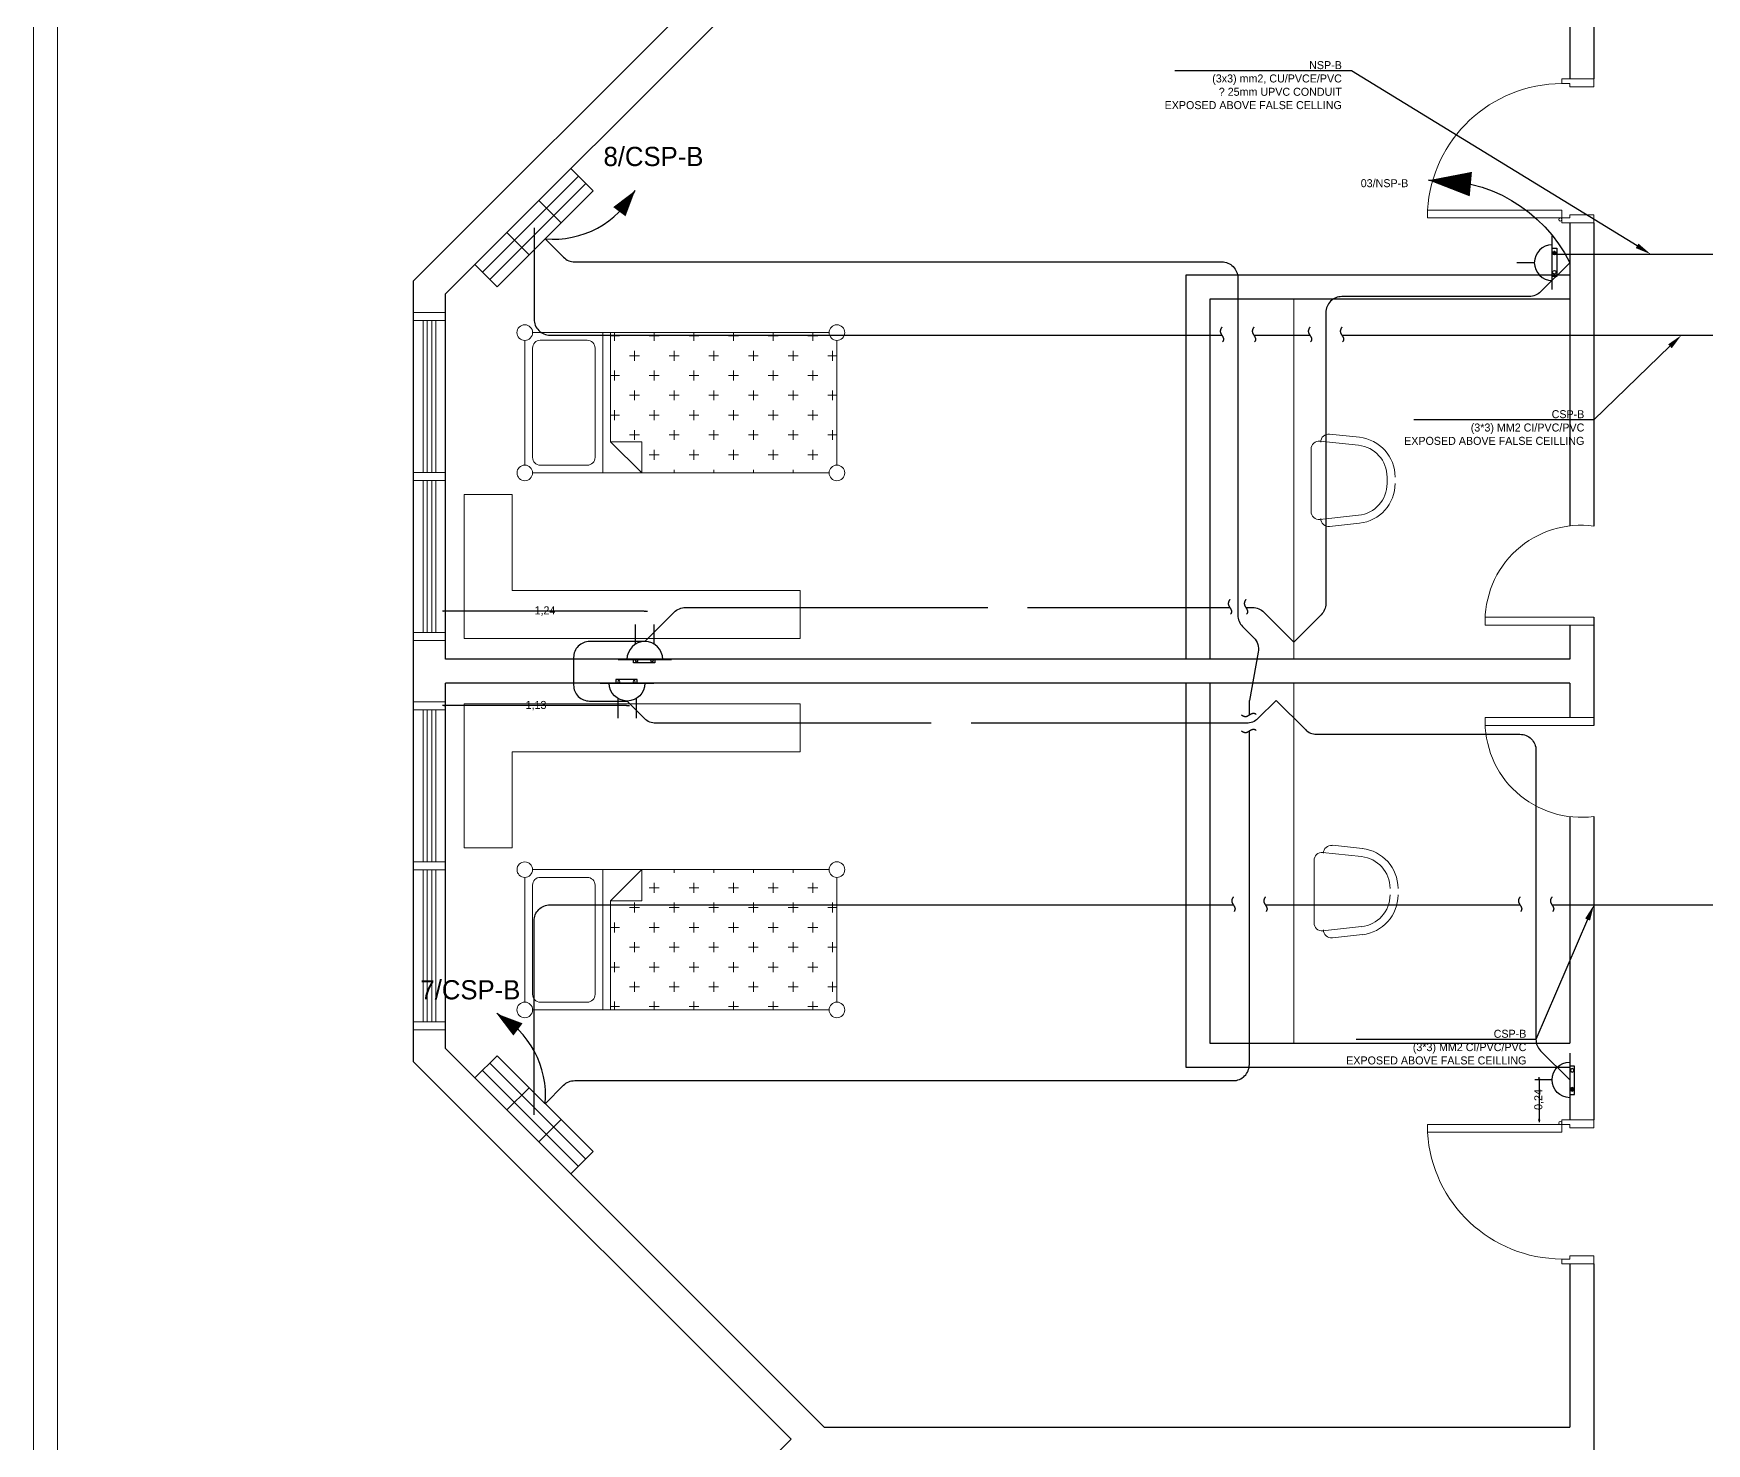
# Model space of a CAD drawing. Extents: x -1451 to 148, y -12854 to 856.
# Drawn here: x 5.32 to 15.78, y 348.57 to 357.39 of the extents above; entities that cross this region are included whole.
import ezdxf
from ezdxf import colors
from ezdxf.entities.mleader import LeaderData, LeaderLine
from ezdxf.enums import TextEntityAlignment as Align
from ezdxf.math import Vec2, Vec3

# ---------------------------------------------------------------- set-up
doc = ezdxf.new("R2010")
doc.units = 0
doc.header["$LTSCALE"] = 0.15
doc.linetypes.add('HIDDEN', pattern=[0.375, 0.25, -0.125])
doc.layers.get('0').update_dxf_attribs({"color": 252})
doc.layers.get('Defpoints').update_dxf_attribs({"color": 252})
for name, color, linetype in [('0 BDH', 252, 'Continuous'), ('0 DISCON', 252, 'Continuous'), ('0 NORMAL WIRING', 252, 'Continuous'), ('0 sockets', 252, 'Continuous'), ('0 TEXTT', 4, 'Continuous'), ('0 UPS WIRING', 252, 'Continuous'), ('0 WIRING 3', 4, 'Continuous'), ('AUTOINCR', 7, 'Continuous'), ('E-SOCK', 2, 'Continuous'), ('TEXT', 3, 'Continuous'), ('WIRING', 4, 'Continuous')]:
    doc.layers.add(name, color=color, linetype=linetype)
for name, color, linetype, lineweight in [('0 DIM', 6, 'Continuous', 5), ('anal', 252, 'Continuous', 20), ('DOOR', 252, 'Continuous', 20), ('FUR', 252, 'Continuous', 9), ('sofa', 252, 'Continuous', 9), ('wall', 252, 'Continuous', 30)]:
    doc.layers.add(name, color=color, linetype=linetype, lineweight=lineweight)
doc.styles.add('SDC-TEXT-ARB', font='sdc-arb.shx')
doc.dimstyles.new('ISO-25', dxfattribs={"dimtxt": 0.05, "dimasz": 0.01, "dimexe": 0, "dimexo": 0, "dimtad": 0, "dimtoh": 1, "dimtxsty": 'Standard', "dimblk": 'CLOSED', "dimcen": 2.5, "dimse1": 1, "dimse2": 1, "dimclrd": 1, "dimadec": 0, "dimazin": 0, "dimtfac": 1, "dimtix": 1, "dimtmove": 1, "dimatfit": 0, "dimfxl": 1, "dimarcsym": 0})
pattern_1 = [(0, (-301.6926, 2.516), (0, 6.985), [5.08, -1.905]), (90, (-301.6926, 2.516), (-6.985, 4e-16), [5.08, -1.905])]

# ---------------------------------------------------------------- blocks, each defined once
blk = doc.blocks.new('D90')
at = {"layer": 'DOOR'}
for points in [[(0.03, 0.2), (0.03, 1.04), (0.078, 1.04), (0.078, 0.2)], [(0.03, 0.2), (0, 0.2), (0, 0), (0.05, 0), (0.05, 0.15), (0.03, 0.15)], [(0.87, 0.2), (0.9, 0.2), (0.9, 0), (0.85, 0), (0.85, 0.15), (0.87, 0.15)]]:
    blk.add_lwpolyline(points, close=True, dxfattribs=at)
blk.add_circle((0.02, 0.21), 0.01, dxfattribs=at)
blk.add_arc((0.025, 0.197), 0.845, 0.2218, 86.3889, dxfattribs=at)
blk = doc.blocks.new('ARCH')
at = {"layer": 'anal'}
for p, q in [((5.325, 326.925), (5.325, 377.4)), ((5.475, 327.075), (5.475, 368.325)), ((7.8, 355.642), (7.7, 355.642)), ((7.8, 355.642), (7.9, 355.642)), ((7.7, 355.592), (7.9, 355.592)), ((7.76, 354.642), (7.76, 355.592)), ((7.785, 354.642), (7.785, 355.592)), ((7.8, 355.592), (7.9, 355.592)), ((7.815, 354.642), (7.815, 355.592)), ((7.84, 354.642), (7.84, 355.592)), ((7.7, 354.642), (7.9, 354.642)), ((7.7, 354.592), (7.9, 354.592)), ((7.76, 353.642), (7.76, 354.592)), ((7.785, 353.642), (7.785, 354.592)), ((7.815, 353.642), (7.815, 354.592)), ((7.84, 353.642), (7.84, 354.592)), ((7.9, 354.642), (7.9, 354.592)), ((7.7, 353.642), (7.9, 353.642)), ((7.8, 353.592), (7.7, 353.592)), ((7.8, 353.642), (7.9, 353.642)), ((7.8, 353.592), (7.9, 353.592)), ((7.8, 353.208), (7.7, 353.208)), ((7.7, 353.158), (7.9, 353.158)), ((7.76, 352.208), (7.76, 353.158)), ((7.785, 352.208), (7.785, 353.158)), ((7.8, 353.208), (7.9, 353.208)), ((7.8, 353.158), (7.9, 353.158)), ((7.815, 352.208), (7.815, 353.158)), ((7.84, 352.208), (7.84, 353.158)), ((7.7, 352.208), (7.9, 352.208)), ((7.9, 352.208), (7.9, 352.158)), ((7.7, 352.158), (7.9, 352.158)), ((7.76, 351.208), (7.76, 352.158)), ((7.785, 351.208), (7.785, 352.158)), ((7.815, 351.208), (7.815, 352.158)), ((7.84, 351.208), (7.84, 352.158)), ((7.7, 351.208), (7.9, 351.208)), ((7.8, 351.158), (7.7, 351.158)), ((7.8, 351.208), (7.9, 351.208)), ((7.8, 351.158), (7.9, 351.158))]:
    blk.add_line(p, q, dxfattribs=at)
at = {"layer": 'FUR'}
for p, q in [((13.2, 355.725), (13.2, 353.475)), ((13.362, 354.839), (13.604, 354.813)), ((13.423, 354.883), (13.61, 354.863)), ((13.308, 354.789), (13.308, 354.398)), ((13.783, 354.574), (13.783, 354.614)), ((8.016, 354.504), (8.316, 354.504)), ((8.016, 353.604), (8.016, 354.504)), ((8.316, 354.504), (8.316, 353.904)), ((13.362, 354.349), (13.604, 354.375)), ((13.423, 354.305), (13.61, 354.325)), ((8.316, 353.904), (10.116, 353.904)), ((10.116, 353.904), (10.116, 353.604)), ((10.116, 353.604), (8.016, 353.604)), ((13.2, 353.325), (13.2, 351.075)), ((8.016, 353.196), (8.016, 352.296)), ((10.116, 353.196), (8.016, 353.196)), ((10.116, 352.896), (10.116, 353.196)), ((8.316, 352.296), (8.316, 352.896)), ((8.316, 352.896), (10.116, 352.896)), ((8.016, 352.296), (8.316, 352.296)), ((13.441, 352.312), (13.628, 352.292)), ((13.326, 352.218), (13.326, 351.827)), ((13.38, 352.268), (13.622, 352.242)), ((13.38, 351.778), (13.622, 351.804)), ((13.441, 351.734), (13.628, 351.754))]:
    blk.add_line(p, q, dxfattribs=at)
for centre, radius, start, end in [((13.358, 354.789), 0.05, 85.0303, 180), ((13.418, 354.833), 0.05, 83.857, 180), ((13.583, 354.614), 0.2, 0, 83.857), ((13.583, 354.614), 0.25, 0, 83.857), ((13.583, 354.574), 0.2, 276.143, 0), ((13.583, 354.574), 0.25, 276.143, 0), ((13.358, 354.398), 0.05, 180, 274.9697), ((13.418, 354.355), 0.05, 180, 276.143), ((13.435, 352.262), 0.05, 83.857, 180), ((13.601, 352.043), 0.25, 0, 83.857), ((13.376, 352.218), 0.05, 85.0303, 180), ((13.601, 352.043), 0.2, 0, 83.857), ((13.601, 352.002), 0.2, 276.143, 0), ((13.601, 352.002), 0.25, 276.143, 0), ((13.376, 351.827), 0.05, 180, 274.9697), ((13.435, 351.784), 0.05, 180, 276.143)]:
    blk.add_arc(centre, radius, start, end, dxfattribs=at)
at = {"layer": 'sofa'}
for p, q in [((8.395, 355.469), (8.395, 354.689)), ((10.296, 355.517), (8.444, 355.517)), ((8.785, 355.469), (8.492, 355.469)), ((8.882, 355.517), (8.882, 354.64)), ((8.931, 355.517), (8.931, 354.835)), ((8.987, 355.496), (8.931, 355.496)), ((8.956, 355.517), (8.956, 355.465)), ((9.235, 355.496), (9.173, 355.496)), ((9.204, 355.517), (9.204, 355.465)), ((9.483, 355.496), (9.421, 355.496)), ((9.452, 355.517), (9.452, 355.465)), ((9.73, 355.496), (9.668, 355.496)), ((9.699, 355.517), (9.699, 355.465)), ((9.978, 355.496), (9.916, 355.496)), ((9.947, 355.517), (9.947, 355.465)), ((10.226, 355.496), (10.164, 355.496)), ((10.195, 355.517), (10.195, 355.465)), ((10.345, 354.689), (10.345, 355.469)), ((8.444, 355.42), (8.444, 354.737)), ((8.834, 355.42), (8.834, 354.737)), ((9.111, 355.372), (9.049, 355.372)), ((9.08, 355.403), (9.08, 355.341)), ((9.359, 355.372), (9.297, 355.372)), ((9.328, 355.403), (9.328, 355.341)), ((9.606, 355.372), (9.545, 355.372)), ((9.576, 355.403), (9.576, 355.341)), ((9.854, 355.372), (9.792, 355.372)), ((9.823, 355.403), (9.823, 355.341)), ((10.102, 355.372), (10.04, 355.372)), ((10.071, 355.403), (10.071, 355.341)), ((10.345, 355.372), (10.288, 355.372)), ((10.318, 355.403), (10.318, 355.341)), ((8.987, 355.249), (8.931, 355.249)), ((8.956, 355.28), (8.956, 355.218)), ((9.235, 355.249), (9.173, 355.249)), ((9.204, 355.28), (9.204, 355.218)), ((9.483, 355.249), (9.421, 355.249)), ((9.452, 355.28), (9.452, 355.218)), ((9.73, 355.249), (9.668, 355.249)), ((9.699, 355.28), (9.699, 355.218)), ((9.978, 355.249), (9.916, 355.249)), ((9.947, 355.28), (9.947, 355.218)), ((10.226, 355.249), (10.164, 355.249)), ((10.195, 355.28), (10.195, 355.218)), ((9.111, 355.125), (9.049, 355.125)), ((9.08, 355.156), (9.08, 355.094)), ((9.359, 355.125), (9.297, 355.125)), ((9.328, 355.156), (9.328, 355.094)), ((9.606, 355.125), (9.545, 355.125)), ((9.576, 355.156), (9.576, 355.094)), ((9.854, 355.125), (9.792, 355.125)), ((9.823, 355.156), (9.823, 355.094)), ((10.102, 355.125), (10.04, 355.125)), ((10.071, 355.156), (10.071, 355.094)), ((10.345, 355.125), (10.288, 355.125)), ((10.318, 355.156), (10.318, 355.094)), ((8.956, 355.032), (8.956, 354.97)), ((9.204, 355.032), (9.204, 354.97)), ((9.452, 355.032), (9.452, 354.97)), ((9.699, 355.032), (9.699, 354.97)), ((9.947, 355.032), (9.947, 354.97)), ((10.195, 355.032), (10.195, 354.97)), ((8.987, 355.001), (8.931, 355.001)), ((9.08, 354.908), (9.08, 354.846)), ((9.235, 355.001), (9.173, 355.001)), ((9.328, 354.908), (9.328, 354.846)), ((9.483, 355.001), (9.421, 355.001)), ((9.576, 354.908), (9.576, 354.846)), ((9.73, 355.001), (9.668, 355.001)), ((9.823, 354.908), (9.823, 354.846)), ((9.978, 355.001), (9.916, 355.001)), ((10.071, 354.908), (10.071, 354.846)), ((10.226, 355.001), (10.164, 355.001)), ((10.318, 354.908), (10.318, 354.846)), ((8.931, 354.835), (9.126, 354.835)), ((9.126, 354.64), (8.931, 354.835)), ((9.111, 354.877), (9.049, 354.877)), ((9.126, 354.835), (9.126, 354.64)), ((9.359, 354.877), (9.297, 354.877)), ((9.606, 354.877), (9.545, 354.877)), ((9.854, 354.877), (9.792, 354.877)), ((10.102, 354.877), (10.04, 354.877)), ((10.345, 354.877), (10.288, 354.877)), ((9.235, 354.753), (9.173, 354.753)), ((9.204, 354.784), (9.204, 354.722)), ((9.483, 354.753), (9.421, 354.753)), ((9.452, 354.784), (9.452, 354.722)), ((9.73, 354.753), (9.668, 354.753)), ((9.699, 354.784), (9.699, 354.722)), ((9.978, 354.753), (9.916, 354.753)), ((9.947, 354.784), (9.947, 354.722)), ((10.226, 354.753), (10.164, 354.753)), ((10.195, 354.784), (10.195, 354.722)), ((8.444, 354.64), (10.296, 354.64)), ((8.492, 354.689), (8.785, 354.689)), ((9.328, 354.66), (9.328, 354.64)), ((9.576, 354.66), (9.576, 354.64)), ((9.823, 354.66), (9.823, 354.64)), ((10.071, 354.66), (10.071, 354.64)), ((15.075, 353.738), (14.396, 353.738)), ((15.075, 353.688), (14.396, 353.688)), ((15.075, 353.112), (14.396, 353.112)), ((15.075, 353.062), (14.396, 353.062)), ((8.395, 351.331), (8.395, 352.111)), ((8.444, 352.16), (10.296, 352.16)), ((8.492, 352.111), (8.785, 352.111)), ((8.882, 351.283), (8.882, 352.16)), ((9.126, 352.16), (8.931, 351.965)), ((9.126, 351.965), (9.126, 352.16)), ((9.328, 352.14), (9.328, 352.16)), ((9.576, 352.14), (9.576, 352.16)), ((9.823, 352.14), (9.823, 352.16)), ((10.071, 352.14), (10.071, 352.16)), ((10.345, 352.111), (10.345, 351.331)), ((8.444, 351.38), (8.444, 352.063)), ((8.834, 351.38), (8.834, 352.063)), ((9.235, 352.047), (9.173, 352.047)), ((9.204, 352.016), (9.204, 352.078)), ((9.483, 352.047), (9.421, 352.047)), ((9.452, 352.016), (9.452, 352.078)), ((9.73, 352.047), (9.668, 352.047)), ((9.699, 352.016), (9.699, 352.078)), ((9.978, 352.047), (9.916, 352.047)), ((9.947, 352.016), (9.947, 352.078)), ((10.226, 352.047), (10.164, 352.047)), ((10.195, 352.016), (10.195, 352.078)), ((8.931, 351.965), (9.126, 351.965)), ((8.931, 351.283), (8.931, 351.965)), ((9.111, 351.923), (9.049, 351.923)), ((9.08, 351.892), (9.08, 351.954)), ((9.359, 351.923), (9.297, 351.923)), ((9.328, 351.892), (9.328, 351.954)), ((9.606, 351.923), (9.545, 351.923)), ((9.576, 351.892), (9.576, 351.954)), ((9.854, 351.923), (9.792, 351.923)), ((9.823, 351.892), (9.823, 351.954)), ((10.102, 351.923), (10.04, 351.923)), ((10.071, 351.892), (10.071, 351.954)), ((10.345, 351.923), (10.288, 351.923)), ((10.318, 351.892), (10.318, 351.954)), ((8.987, 351.799), (8.931, 351.799)), ((8.956, 351.768), (8.956, 351.83)), ((9.235, 351.799), (9.173, 351.799)), ((9.204, 351.768), (9.204, 351.83)), ((9.483, 351.799), (9.421, 351.799)), ((9.452, 351.768), (9.452, 351.83)), ((9.73, 351.799), (9.668, 351.799)), ((9.699, 351.768), (9.699, 351.83)), ((9.978, 351.799), (9.916, 351.799)), ((9.947, 351.768), (9.947, 351.83)), ((10.226, 351.799), (10.164, 351.799)), ((10.195, 351.768), (10.195, 351.83)), ((9.111, 351.675), (9.049, 351.675)), ((9.08, 351.644), (9.08, 351.706)), ((9.359, 351.675), (9.297, 351.675)), ((9.328, 351.644), (9.328, 351.706)), ((9.606, 351.675), (9.545, 351.675)), ((9.576, 351.644), (9.576, 351.706)), ((9.854, 351.675), (9.792, 351.675)), ((9.823, 351.644), (9.823, 351.706)), ((10.102, 351.675), (10.04, 351.675)), ((10.071, 351.644), (10.071, 351.706)), ((10.345, 351.675), (10.288, 351.675)), ((10.318, 351.644), (10.318, 351.706)), ((8.956, 351.52), (8.956, 351.582)), ((9.204, 351.52), (9.204, 351.582)), ((9.452, 351.52), (9.452, 351.582)), ((9.699, 351.52), (9.699, 351.582)), ((9.947, 351.52), (9.947, 351.582)), ((10.195, 351.52), (10.195, 351.582)), ((8.987, 351.551), (8.931, 351.551)), ((9.08, 351.397), (9.08, 351.459)), ((9.235, 351.551), (9.173, 351.551)), ((9.328, 351.397), (9.328, 351.459)), ((9.483, 351.551), (9.421, 351.551)), ((9.576, 351.397), (9.576, 351.459)), ((9.73, 351.551), (9.668, 351.551)), ((9.823, 351.397), (9.823, 351.459)), ((9.978, 351.551), (9.916, 351.551)), ((10.071, 351.397), (10.071, 351.459)), ((10.226, 351.551), (10.164, 351.551)), ((10.318, 351.397), (10.318, 351.459)), ((9.111, 351.428), (9.049, 351.428)), ((9.359, 351.428), (9.297, 351.428)), ((9.606, 351.428), (9.545, 351.428)), ((9.854, 351.428), (9.792, 351.428)), ((10.102, 351.428), (10.04, 351.428)), ((10.345, 351.428), (10.288, 351.428)), ((10.296, 351.283), (8.444, 351.283)), ((8.785, 351.331), (8.492, 351.331)), ((8.987, 351.304), (8.931, 351.304)), ((8.956, 351.283), (8.956, 351.335)), ((9.235, 351.304), (9.173, 351.304)), ((9.204, 351.283), (9.204, 351.335)), ((9.483, 351.304), (9.421, 351.304)), ((9.452, 351.283), (9.452, 351.335)), ((9.73, 351.304), (9.668, 351.304)), ((9.699, 351.283), (9.699, 351.335)), ((9.978, 351.304), (9.916, 351.304)), ((9.947, 351.283), (9.947, 351.335)), ((10.226, 351.304), (10.164, 351.304)), ((10.195, 351.283), (10.195, 351.335))]:
    blk.add_line(p, q, dxfattribs=at)
for centre, radius in [((8.395, 355.517), 0.0488), ((10.345, 355.517), 0.0488), ((8.395, 354.64), 0.0487), ((10.345, 354.64), 0.0488), ((8.395, 352.16), 0.0487), ((10.345, 352.16), 0.0488), ((8.395, 351.283), 0.0488), ((10.345, 351.283), 0.0488)]:
    blk.add_circle(centre, radius, dxfattribs=at)
for centre, radius, start, end in [((8.492, 355.42), 0.0488, 90, 180), ((8.785, 355.42), 0.0488, 0, 90), ((8.492, 354.737), 0.0488, 180, 270), ((8.785, 354.737), 0.0488, 270, 0), ((14.995, 353.713), 0.6, 82.3461, 182.388), ((14.995, 353.087), 0.6, 177.612, 277.6539), ((8.492, 352.063), 0.0488, 90, 180), ((8.785, 352.063), 0.0488, 0, 90), ((8.492, 351.38), 0.0488, 180, 270), ((8.785, 351.38), 0.0488, 270, 0)]:
    blk.add_arc(centre, radius, start, end, dxfattribs=at)
at = {"layer": 'wall'}
for p, q in [((15.075, 360.675), (15.075, 357.104)), ((7.7, 355.841), (10.059, 358.2)), ((7.9, 355.759), (10.266, 358.125)), ((14.925, 358.125), (14.925, 357.104)), ((14.925, 356.204), (14.925, 354.309)), ((15.075, 356.204), (15.075, 354.307)), ((14.925, 355.875), (12.525, 355.875)), ((12.525, 355.875), (12.525, 353.475)), ((7.7, 350.959), (7.7, 355.841)), ((7.9, 353.475), (7.9, 355.759)), ((14.925, 355.725), (12.675, 355.725)), ((12.675, 355.725), (12.675, 353.475)), ((14.925, 353.688), (14.925, 353.475)), ((15.075, 353.738), (15.075, 353.062)), ((14.925, 353.475), (7.9, 353.475)), ((7.9, 351.041), (7.9, 353.325)), ((14.925, 353.325), (7.9, 353.325)), ((12.525, 353.325), (12.525, 350.925)), ((12.675, 353.325), (12.675, 351.075)), ((14.925, 353.325), (14.925, 353.112)), ((14.925, 352.491), (14.925, 351.075)), ((15.075, 352.493), (15.075, 350.596)), ((10.266, 348.675), (7.9, 351.041)), ((12.675, 351.075), (14.925, 351.075)), ((10.059, 348.6), (7.7, 350.959)), ((12.525, 350.925), (14.925, 350.925)), ((14.925, 350.925), (14.925, 350.596)), ((14.925, 349.696), (14.925, 348.675)), ((15.075, 349.696), (15.075, 343.976)), ((10.266, 348.675), (14.925, 348.675)), ((7.7, 346.241), (10.059, 348.6))]:
    blk.add_line(p, q, dxfattribs=at)
at = {"layer": 'DOOR', "rotation": 90}
blk.add_blockref('D90', (15.075, 356.204), dxfattribs=at)
at = {"layer": 'DOOR', "xscale": -1, "rotation": 90}
blk.add_blockref('D90', (15.075, 350.596), dxfattribs=at)
blk = doc.blocks.new('s')
at = {"layer": '0 BDH', "linetype": 'ByBlock'}
h = blk.add_hatch(dxfattribs=at)
h.set_pattern_fill('ANGLE', color=2)
h.set_pattern_definition([(0, (-147.759, -393.318), (0, 6.985), [5.08, -1.905]), (90, (-147.759, -393.318), (-6.985, 4e-16), [5.08, -1.905])])
h.paths.add_polyline_path([(0.073, 0.002, 1), (0.054, 0.002, 1)])
at = {"layer": '0 BDH', "color": 6, "linetype": 'ByBlock'}
blk.add_lwpolyline([(-0.089, 0.015), (0.089, 0.015), (0.089, -0.015), (-0.089, -0.015)], close=True, dxfattribs=at)
for centre in [(-0.064, 0.002), (0.064, 0.002)]:
    blk.add_circle(centre, 0.00918, dxfattribs=at)
blk = doc.blocks.new('*U276')
at = {"layer": 'E-SOCK'}
for p, q in [((-0.077, -0.021), (-0.077, 0.142)), ((0.077, -0.021), (0.077, 0.142)), ((-0.223, -0.149), (0.223, -0.149))]:
    blk.add_line(p, q, dxfattribs=at)
blk.add_arc((0, -0.149), 0.149, 0, 180, dxfattribs=at)
at = {"layer": '0 BDH', "color": 6, "linetype": 'ByBlock'}
blk.add_blockref('s', (-0.005, -0.163), dxfattribs=at)
blk = doc.blocks.new('BHU')
at = {"layer": '0 UPS WIRING', "linetype": 'ByBlock'}
h = blk.add_hatch(dxfattribs=at)
h.set_pattern_fill('ANGLE', color=2)
h.set_pattern_definition([(0, (-191.761, -360.1), (0, 6.985), [5.08, -1.905]), (90, (-191.761, -360.1), (-6.985, 4e-16), [5.08, -1.905])])
h.paths.add_polyline_path([(-0.424, 0), (-0.424, -0.066), (-0.141, -0.066), (-0.141, 0)])
h.paths.add_polyline_path([(0.141, 0), (0.141, -0.066), (0.424, -0.066), (0.424, 0)])
h.paths.add_polyline_path([(-0.141, -0.131), (-0.141, -0.197), (0.141, -0.197), (0.141, -0.131)])
at = {"layer": '0 UPS WIRING', "color": 2, "linetype": 'ByBlock'}
for p, q in [((-0.424, -0.197), (-0.424, 0)), ((-0.141, -0.197), (-0.141, 0)), ((0.141, -0.197), (0.141, 0)), ((0.424, -0.197), (0.424, 0)), ((-0.424, 0), (0.424, 0)), ((-0.424, -0.066), (0.424, -0.066)), ((-0.424, -0.131), (0.424, -0.131)), ((-0.424, -0.197), (0.424, -0.197))]:
    blk.add_line(p, q, dxfattribs=at)
blk.add_lwpolyline([(-0.424, 0), (0.424, 0), (0.424, -0.197), (-0.424, -0.197)], close=True, dxfattribs=at)
blk = doc.blocks.new('*U292')
at = {"linetype": 'ByBlock'}
h = blk.add_hatch(dxfattribs=at)
h.set_pattern_fill('ANGLE', color=2)
h.set_pattern_definition(pattern_1)
h.paths.add_polyline_path([(87, -25, 1), (127, -25, 1)])
at = {"color": 6, "linetype": 'ByBlock'}
blk.add_lwpolyline([(-154, 0), (164, 0), (164, -52), (-154, -52)], close=True, dxfattribs=at)
for centre in [(-107, -25), (107, -25)]:
    blk.add_circle(centre, 20.1, dxfattribs=at)
at = {"layer": 'E-SOCK'}
for p, q in [((0, 200), (0, 395)), ((-300, 0), (300, 0))]:
    blk.add_line(p, q, dxfattribs=at)
blk.add_arc((0, 0), 200, 0, 180, dxfattribs=at)
blk = doc.blocks.new('*U294')
at = {"linetype": 'ByBlock'}
h = blk.add_hatch(dxfattribs=at)
h.set_pattern_fill('ANGLE', color=2)
h.set_pattern_definition(pattern_1)
h.paths.add_polyline_path([(87, -25, 1), (127, -25, 1)])
at = {"color": 6, "linetype": 'ByBlock'}
blk.add_lwpolyline([(-154, 0), (164, 0), (164, -52), (-154, -52)], close=True, dxfattribs=at)
for centre in [(-107, -25), (107, -25)]:
    blk.add_circle(centre, 20.1, dxfattribs=at)
at = {"layer": 'E-SOCK'}
for p, q in [((0, 200), (0, 395)), ((-300, 0), (300, 0))]:
    blk.add_line(p, q, dxfattribs=at)
blk.add_arc((0, 0), 200, 0, 180, dxfattribs=at)
blk = doc.blocks.new('endtick', base_point=(-3267.27, -69559.4))
at = {"layer": 'WIRING', "color": 2, "linetype": 'HIDDEN'}
blk.add_spline([(-3267.27, -69509.4), (-3276.985, -69534.4), (-3267.27, -69559.4), (-3256.425, -69584.4), (-3267.27, -69609.4)], degree=3, dxfattribs=at)
blk = doc.blocks.new('*U64')
at = {"transparency": 33554687}
blk.add_line((-558.4, 70.7), (-626.2, 129.6), dxfattribs=at)
blk.add_lwpolyline([(-626.2, 129.6, 0, 96, 0), (-492.9, 30.1, 96, 96, 0)], format="xyseb", dxfattribs=at)
at = {"ltscale": 0.2, "transparency": 33554687}
blk.add_arc((-214.3, 542.2), 583, 225.05092, 291.56782, dxfattribs=at)
blk = doc.blocks.new('N')
at = {"layer": 'TEXT', "transparency": 33554687, "xscale": -0.0016, "yscale": 0.0016, "zscale": 0.0016, "rotation": 68.01807446485657}
blk.add_blockref('*U64', (0, 0), dxfattribs=at)
blk = doc.blocks.new('U')
at = {"color": 2, "transparency": 33554687}
blk.add_line((0.203, 0.525), (0.184, 0.612), dxfattribs=at)
blk.add_lwpolyline([(0.184, 0.612, 0, 0.096, 0), (0.208, 0.448, 0.096, 0.096, 0)], format="xyseb", dxfattribs=at)
at = {"color": 2, "ltscale": 0.2, "transparency": 33554687}
blk.add_arc((-0.375, 0.446), 0.583, 310.035, 16.5519, dxfattribs=at)
blk = doc.blocks.new('_Closed')
at = {"color": 0, "linetype": 'ByBlock', "lineweight": -2}
for p, q in [((-1, 0.2), (0, 0)), ((-1, 0.2), (-1, -0.2)), ((0, 0), (-1, -0.2)), ((0, 0), (-1, 0))]:
    blk.add_line(p, q, dxfattribs=at)
blk = doc.blocks.new('*D414')
at = {"layer": '0 DIM', "color": 1, "linetype": 'ByBlock', "lineweight": -2, "transparency": 16777216}
for p, q in [((7.89, 353.776), (7.88, 353.776)), ((9.141, 353.776), (7.9, 353.776)), ((9.151, 353.776), (9.161, 353.776))]:
    blk.add_line(p, q, dxfattribs=at)
at = {"layer": 'Defpoints', "color": 0, "linetype": 'ByBlock', "transparency": 16777216}
for p in [(7.9, 353.776), (7.9, 353.475), (9.141, 353.453)]:
    blk.add_point(p, dxfattribs=at)
at = {"layer": '0 DIM', "color": 1, "linetype": 'ByBlock', "lineweight": -2, "transparency": 16777216, "xscale": 0.01, "yscale": 0.01, "zscale": 0.01}
blk.add_blockref('_Closed', (7.9, 353.776), dxfattribs=at)
at = {"layer": '0 DIM', "color": 1, "linetype": 'ByBlock', "lineweight": -2, "transparency": 16777216, "xscale": 0.01, "yscale": 0.01, "zscale": 0.01, "rotation": 180}
blk.add_blockref('_Closed', (9.141, 353.776), dxfattribs=at)
at = {"layer": '0 DIM', "color": 0, "linetype": 'ByBlock', "transparency": 16777216, "insert": (8.521, 353.776), "char_height": 0.05, "attachment_point": 5}
blk.add_mtext('1,24', dxfattribs=at)
blk = doc.blocks.new('*D415')
at = {"layer": '0 DIM', "color": 1, "linetype": 'ByBlock', "lineweight": -2, "transparency": 16777216}
for p, q in [((7.89, 353.185), (7.88, 353.185)), ((9.03, 353.185), (7.9, 353.185)), ((9.04, 353.185), (9.05, 353.185))]:
    blk.add_line(p, q, dxfattribs=at)
at = {"layer": 'Defpoints', "color": 0, "linetype": 'ByBlock', "transparency": 16777216}
for p in [(7.9, 353.325), (9.03, 353.325), (7.9, 353.185)]:
    blk.add_point(p, dxfattribs=at)
at = {"layer": '0 DIM', "color": 1, "linetype": 'ByBlock', "lineweight": -2, "transparency": 16777216, "xscale": 0.01, "yscale": 0.01, "zscale": 0.01}
blk.add_blockref('_Closed', (7.9, 353.185), dxfattribs=at)
at = {"layer": '0 DIM', "color": 1, "linetype": 'ByBlock', "lineweight": -2, "transparency": 16777216, "xscale": 0.01, "yscale": 0.01, "zscale": 0.01, "rotation": 180}
blk.add_blockref('_Closed', (9.03, 353.185), dxfattribs=at)
at = {"layer": '0 DIM', "color": 0, "linetype": 'ByBlock', "transparency": 16777216, "insert": (8.465, 353.185), "char_height": 0.05, "attachment_point": 5}
blk.add_mtext('1,13', dxfattribs=at)
blk = doc.blocks.new('*D417')
at = {"layer": '0 DIM', "color": 1, "linetype": 'ByBlock', "lineweight": -2, "transparency": 16777216}
for p, q in [((14.732, 350.853), (14.732, 350.863)), ((14.732, 350.843), (14.732, 350.602)), ((14.732, 350.592), (14.732, 350.582))]:
    blk.add_line(p, q, dxfattribs=at)
at = {"layer": 'Defpoints', "color": 0, "linetype": 'ByBlock', "transparency": 16777216}
for p in [(14.939, 350.843), (14.732, 350.602), (14.939, 350.602)]:
    blk.add_point(p, dxfattribs=at)
at = {"layer": '0 DIM', "color": 1, "linetype": 'ByBlock', "lineweight": -2, "transparency": 16777216, "xscale": 0.01, "yscale": 0.01, "zscale": 0.01}
for p, rotation in [((14.732, 350.843), 270), ((14.732, 350.602), 90)]:
    blk.add_blockref('_Closed', p, dxfattribs=dict(at, rotation=rotation))
at = {"layer": '0 DIM', "color": 0, "linetype": 'ByBlock', "transparency": 16777216, "insert": (14.732, 350.723), "char_height": 0.05, "attachment_point": 5, "rotation": 90}
blk.add_mtext('0,24', dxfattribs=at)

msp = doc.modelspace()

# ---------------------------------------------------------------- linework, layer by layer
at = {"layer": '0 NORMAL WIRING', "color": 3}
for points in [[(14.925, 355.954), (14.742, 355.772, -0.198912), (14.671, 355.742), (13.5, 355.742, 0.414214), (13.4, 355.642), (13.4, 353.823, -0.198912), (13.371, 353.753), (13.2, 353.582)], [(9.145, 353.586), (9.328, 353.769, -0.198912), (9.399, 353.799), (11.289, 353.799)], [(12.9, 353.799), (12.942, 353.799, -0.198912), (13.013, 353.769), (13.2, 353.582)], [(10.935, 353.075), (9.214, 353.075, -0.198912), (9.143, 353.104), (9.034, 353.214)], [(13.089, 353.218), (12.975, 353.104, -0.198912), (12.904, 353.075), (11.183, 353.075)], [(13.089, 353.218), (13.272, 353.035, 0.198912), (13.342, 353.006), (14.613, 353.006, -0.414214), (14.713, 352.906), (14.713, 351.099, 0.198912), (14.742, 351.028), (14.925, 350.846)]]:
    msp.add_lwpolyline(points, format="xyb", dxfattribs=at)
msp.add_lwpolyline([(11.536, 353.799), (12.8, 353.799)], dxfattribs=at)
at = {"layer": '0 NORMAL WIRING', "color": 2, "linetype": 'ByBlock'}
msp.add_lwpolyline([(9.145, 353.586), (8.8, 353.586, 0.414214), (8.7, 353.486), (8.7, 353.314, 0.414214), (8.8, 353.214), (9.034, 353.214)], format="xyb", dxfattribs=at)
at = {"layer": '0 sockets', "color": 6, "linetype": 'ByBlock'}
for points in [[(8.453, 356.172), (8.453, 355.601, 0.414214), (8.553, 355.501), (12.75, 355.501)], [(8.453, 350.628), (8.453, 351.84, -0.414214), (8.553, 351.94), (12.822, 351.94)]]:
    msp.add_lwpolyline(points, format="xyb", dxfattribs=at)
at = {"layer": '0 sockets', "color": 1, "linetype": 'ByBlock'}
msp.add_lwpolyline([(14.827, 356.007), (16.032, 356.007)], dxfattribs=at)
at = {"layer": '0 sockets', "color": 6, "linetype": 'ByBlock'}
for points in [[(12.95, 355.501), (13.3, 355.501)], [(13.5, 355.501), (16.885, 355.501)], [(13.022, 351.94), (14.613, 351.94)], [(14.813, 351.94), (16.885, 351.94)]]:
    msp.add_lwpolyline(points, dxfattribs=at)
at = {"layer": '0 UPS WIRING', "color": 2, "linetype": 'ByBlock'}
for points in [[(8.383, 356.242), (8.383, 356.242)], [(12.922, 353.127), (12.922, 353.218)], [(8.383, 350.558), (8.383, 350.558)]]:
    msp.add_lwpolyline(points, dxfattribs=at)
for points in [[(8.522, 356.103), (8.637, 355.988, 0.198912), (8.707, 355.959), (12.75, 355.959, -0.414214), (12.85, 355.859), (12.85, 353.751, 0.198912), (12.879, 353.68), (12.95, 353.609, -0.247132), (12.978, 353.52), (12.922, 353.218)], [(8.522, 350.697), (8.637, 350.812, -0.198912), (8.707, 350.841), (12.822, 350.841, 0.414214), (12.922, 350.941), (12.922, 353.027)]]:
    msp.add_lwpolyline(points, format="xyb", dxfattribs=at)

# ---------------------------------------------------------------- block references
at = {"layer": '0 BDH', "color": 6, "linetype": 'ByBlock'}
for name, p, rotation in [('N', (14.925, 355.954), 70.05021049417006), ('U', (8.522, 356.103), 314.9999999999748), ('U', (8.522, 350.697), 45.00000000002827)]:
    msp.add_blockref(name, p, dxfattribs=dict(at, rotation=rotation))
at = {"layer": '0 BDH', "color": 2, "linetype": 'ByBlock', "rotation": 45.000000000003}
msp.add_blockref('BHU', (8.383, 356.242), dxfattribs=at)
at = {"layer": '0 BDH', "color": 2, "linetype": 'ByBlock', "xscale": -1, "zscale": -1, "rotation": 134.9999999999969}
msp.add_blockref('BHU', (8.383, 350.558), dxfattribs=at)
at = {"layer": '0 DISCON', "color": 6, "linetype": 'ByBlock', "xscale": 0.001, "yscale": 0.001, "zscale": 0.001}
for p in [(12.8, 353.799), (12.9, 353.799)]:
    msp.add_blockref('endtick', p, dxfattribs=at)
for p, rotation in [((12.922, 353.127), 90), ((12.922, 353.027), 90.00000000000006)]:
    msp.add_blockref('endtick', p, dxfattribs=dict(at, rotation=rotation))
at = {"layer": '0 NORMAL WIRING', "color": 3, "xscale": 0.0005570000000000001, "yscale": 0.0005570000000000001, "zscale": 0.0005570000000000001, "rotation": 90}
msp.add_blockref('*U294', (14.814, 355.954), dxfattribs=at)
at = {"layer": '0 sockets', "color": 3}
msp.add_blockref('ARCH', (0, 0), dxfattribs=at)
at = {"layer": '0 sockets', "color": 3, "xscale": 0.75, "yscale": 0.75, "zscale": 0.75}
msp.add_blockref('*U276', (9.145, 353.586), dxfattribs=at)
at = {"layer": '0 sockets', "color": 3}
for name, p, xscale, yscale, zscale, rotation in [('*U276', (9.034, 353.214), -0.75, 0.75, 0.75, 180), ('*U292', (14.925, 350.846), -0.0005570000000000001, 0.0005570000000000001, -0.0005570000000000001, 90)]:
    msp.add_blockref(name, p, dxfattribs=dict(at, xscale=xscale, yscale=yscale, zscale=zscale, rotation=rotation))
at = {"layer": '0 WIRING 3', "color": 6, "linetype": 'ByBlock', "xscale": 0.001, "yscale": 0.001, "zscale": 0.001}
for p in [(12.75, 355.501), (12.95, 355.501), (13.3, 355.501), (13.5, 355.501), (12.822, 351.94), (13.022, 351.94), (14.613, 351.94), (14.813, 351.94)]:
    msp.add_blockref('endtick', p, dxfattribs=at)

# ---------------------------------------------------------------- texts
at = {"layer": '0 BDH', "color": 6, "linetype": 'ByBlock', "style": 'SDC-TEXT-ARB'}
for s, p in [('8/CSP-B', (9.199, 356.618)), ('7/CSP-B', (8.055, 351.409))]:
    msp.add_text(s, height=0.12, dxfattribs=at).set_placement(p, align=Align.MIDDLE_CENTER)
at = {"layer": 'AUTOINCR', "color": 1, "linetype": 'ByBlock'}
msp.add_text('03/NSP-B', height=0.05, dxfattribs=at).set_placement((13.618, 356.411), align=Align.BOTTOM_LEFT)

# ---------------------------------------------------------------- dimensions: what is measured, and where the dimension line sits
at = {"layer": '0 DIM', "color": 6, "linetype": 'ByBlock'}
for base, p1, p2, picture, middle in [((7.9, 353.776), (9.141, 353.453), (7.9, 353.475), '*D414', (8.521, 353.776)), ((7.9, 353.185), (9.03, 353.325), (7.9, 353.325), '*D415', (8.465, 353.185))]:
    dim = msp.add_linear_dim(base=base, p1=p1, p2=p2, dimstyle='ISO-25', dxfattribs=at)
    dim.commit()
    dim.dimension.update_dxf_attribs({"geometry": picture, "text_midpoint": middle})
dim = msp.add_linear_dim(base=(14.732, 350.602), p1=(14.939, 350.843), p2=(14.939, 350.602), angle=90, dimstyle='ISO-25', dxfattribs=at)
dim.commit()
dim.dimension.update_dxf_attribs({"geometry": '*D417', "text_midpoint": (14.732, 350.723)})

# ---------------------------------------------------------------- leaders
at = {"layer": '0 TEXTT', "color": 1, "linetype": 'ByBlock'}
ml = msp.add_multileader_mtext('Standard', dxfattribs=at)
ml.set_content('NSP-B \\P(3x3) mm2, CU/PVCE/PVC\\P? 25mm UPVC CONDUIT\\PEXPOSED ABOVE FALSE CELLING', color=6)
ml.set_leader_properties(color=4)
ml.build(insert=Vec2(0, 0))
ml.multileader.update_dxf_attribs({"text_right_attachment_type": 6, "dogleg_length": 0.05, "arrow_head_size": 0.1})
ctx = ml.context
ctx.base_point, ctx.char_height, ctx.arrow_head_size, ctx.landing_gap_size = Vec3(12.157, 357.189), 0.05, 0.1, 0.01
ctx.right_attachment, ctx.text_align_type = 6, 2
notes = []
notes.append((ctx, [(0, (1, 1, 0), (13.56, 357.154), (-1, 0), 0.05, [(0, [(15.43, 356.007)], 0, [])])]))
ctx.mtext.insert, ctx.mtext.width, ctx.mtext.alignment, ctx.mtext.flow_direction = Vec3(13.5, 357.214), 6.216, 3, 5
at = {"layer": '0 TEXTT', "color": 6, "linetype": 'ByBlock'}
ml = msp.add_multileader_mtext('Standard', dxfattribs=at)
ml.set_content('{\\C2;CSP-B\\P(3*3) MM2 CI/PVC/PVC\\PEXPOSED ABOVE FALSE CEILLING}', color=6)
ml.set_leader_properties(color=4)
ml.build(insert=Vec2(0, 0))
ml.multileader.update_dxf_attribs({"text_right_attachment_type": 6, "dogleg_length": 0.05, "arrow_head_size": 0.1})
ctx = ml.context
ctx.base_point, ctx.char_height, ctx.arrow_head_size, ctx.landing_gap_size = Vec3(13.638, 355.007), 0.05, 0.1, 0.01
ctx.right_attachment, ctx.text_align_type = 6, 2
notes.append((ctx, [(0, (1, 1, 0), (15.075, 354.972), (-1, 0), 0.05, [(0, [(15.622, 355.501)], 0, [])])]))
ctx.mtext.insert, ctx.mtext.width, ctx.mtext.alignment, ctx.mtext.flow_direction = Vec3(15.015, 355.032), 2.66233, 3, 5
ml = msp.add_multileader_mtext('Standard', dxfattribs=at)
ml.set_content('{\\C2;CSP-B\\P(3*3) MM2 CI/PVC/PVC\\PEXPOSED ABOVE FALSE CEILLING}', color=6)
ml.set_leader_properties(color=4)
ml.build(insert=Vec2(0, 0))
ml.multileader.update_dxf_attribs({"text_right_attachment_type": 6, "dogleg_length": 0.05, "arrow_head_size": 0.1})
ctx = ml.context
ctx.base_point, ctx.char_height, ctx.arrow_head_size, ctx.landing_gap_size = Vec3(13.276, 351.134), 0.05, 0.1, 0.01
ctx.right_attachment, ctx.text_align_type = 6, 2
notes.append((ctx, [(0, (1, 1, 0), (14.713, 351.099), (-1, 0), 0.05, [(0, [(15.075, 351.94)], 0, [])])]))
ctx.mtext.insert, ctx.mtext.width, ctx.mtext.alignment, ctx.mtext.flow_direction = Vec3(14.653, 351.159), 2.66233, 3, 5
at = {"layer": '0 TEXTT', "color": 1, "linetype": 'ByBlock'}
ml = msp.add_multileader_mtext('Standard', dxfattribs=at)
ml.set_content('NSP-B \\P(3x3) mm2, CU/PVCE/PVC\\P? 25mm UPVC CONDUIT\\PEXPOSED ABOVE FALSE CELLING', color=6)
ml.set_leader_properties(color=4)
ml.build(insert=Vec2(0, 0))
ml.multileader.update_dxf_attribs({"text_right_attachment_type": 6, "dogleg_length": 0.05, "arrow_head_size": 0.1})
ctx = ml.context
ctx.base_point, ctx.char_height, ctx.arrow_head_size, ctx.landing_gap_size = Vec3(18.195, 351.132), 0.05, 0.1, 0.01
ctx.right_attachment, ctx.text_align_type = 6, 2
notes.append((ctx, [(0, (1, 1, 0), (19.599, 351.097), (-1, 0), 0.05, [(0, [(20.15, 351.63)], 0, [])])]))
ctx.mtext.insert, ctx.mtext.width, ctx.mtext.alignment, ctx.mtext.flow_direction = Vec3(19.539, 351.157), 6.216, 3, 5
for ctx, leaders in notes:
    for number, flags, end, landing, length, lines in leaders:
        leader = LeaderData()
        leader.index, (leader.has_last_leader_line, leader.has_dogleg_vector, leader.attachment_direction) = number, flags
        leader.last_leader_point, leader.dogleg_vector, leader.dogleg_length = Vec3(end), Vec3(landing), length
        for number, points, colour, breaks in lines:
            line = LeaderLine()
            line.index, line.vertices, line.color, line.breaks = number, Vec3.list(points), colors.encode_raw_color(colour), breaks
            leader.lines.append(line)
        ctx.leaders.append(leader)

doc.saveas('drawing.dxf')
